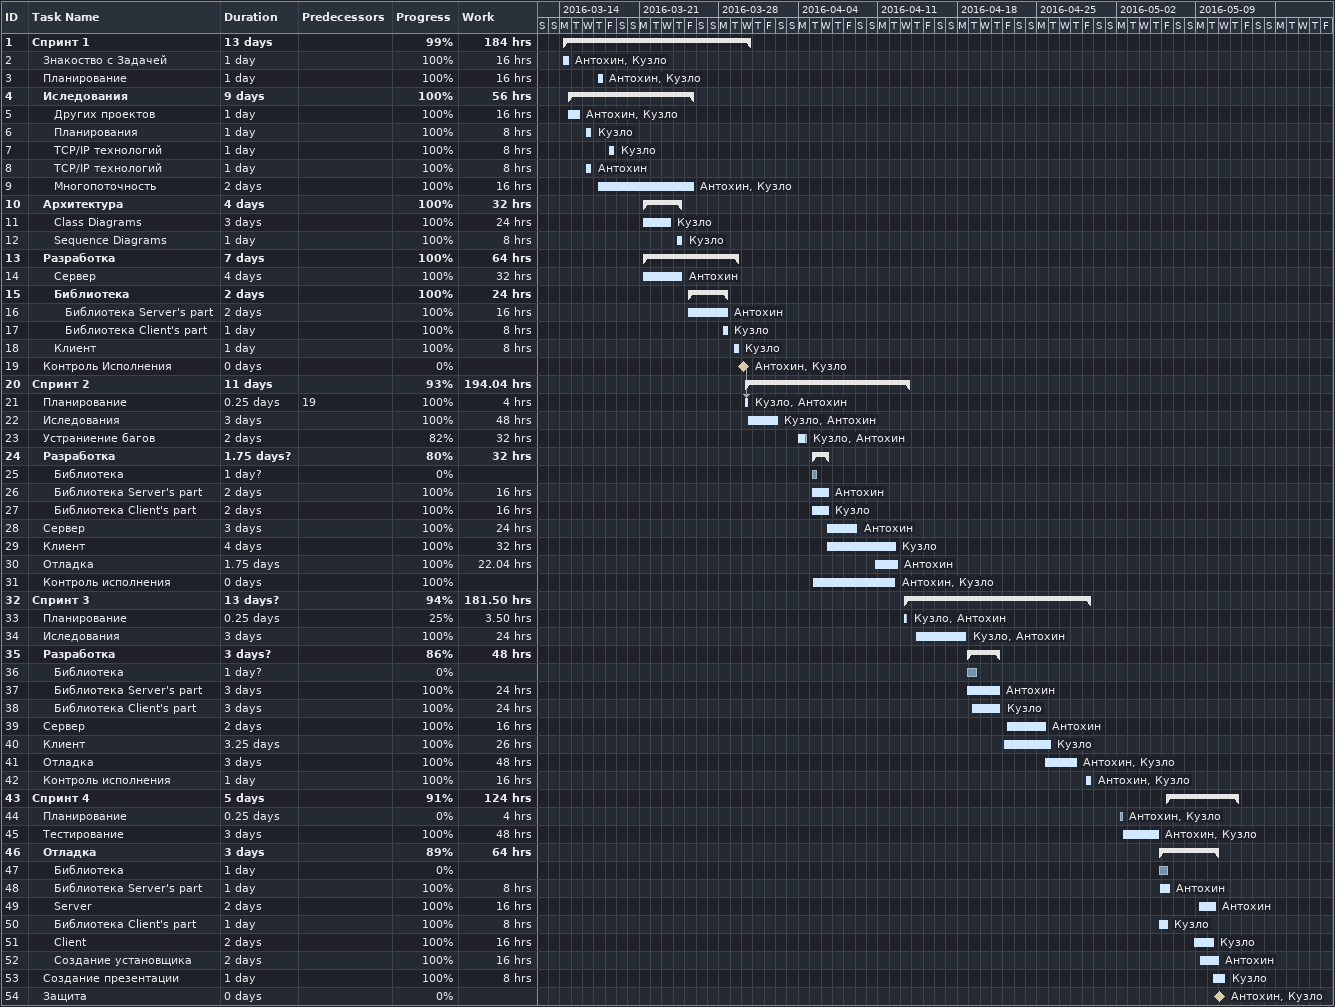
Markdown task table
| ID | Level | Task | Duration | Start | Finish | Predecessors | Resources | % complete | Work (h) |
|---|---|---|---|---|---|---|---|---|---|
| 1 | 1 | **Спринт 1** | 13d | 2016-03-14 | 2016-03-30 |  |  | 99 | 184 |
| 2 | 2 | Знакоство с Задачей | 1d | 2016-03-14 | 2016-03-14 |  | Антохин, Кузло | 100 | 16 |
| 3 | 2 | Планирование | 1d | 2016-03-17 | 2016-03-17 |  | Антохин, Кузло | 100 | 16 |
| 4 | 2 | **Иследования** | 9d | 2016-03-14 | 2016-03-25 |  |  | 100 | 56 |
| 5 | 3 | Других проектов | 1d | 2016-03-14 | 2016-03-15 |  | Антохин, Кузло | 100 | 16 |
| 6 | 3 | Планирования | 1d | 2016-03-16 | 2016-03-16 |  | Кузло | 100 | 8 |
| 7 | 3 | TCP/IP технологий | 1d | 2016-03-18 | 2016-03-18 |  | Кузло | 100 | 8 |
| 8 | 3 | TCP/IP технологий | 1d | 2016-03-16 | 2016-03-16 |  | Антохин | 100 | 8 |
| 9 | 3 | Многопоточность | 2d | 2016-03-17 | 2016-03-25 |  | Антохин, Кузло | 100 | 16 |
| 10 | 2 | **Архитектура** | 4d | 2016-03-21 | 2016-03-24 |  |  | 100 | 32 |
| 11 | 3 | Class Diagrams | 3d | 2016-03-21 | 2016-03-23 |  | Кузло | 100 | 24 |
| 12 | 3 | Sequence Diagrams | 1d | 2016-03-24 | 2016-03-24 |  | Кузло | 100 | 8 |
| 13 | 2 | **Разработка** | 7d | 2016-03-21 | 2016-03-29 |  |  | 100 | 64 |
| 14 | 3 | Сервер | 4d | 2016-03-21 | 2016-03-24 |  | Антохин | 100 | 32 |
| 15 | 3 | **Библиотека** | 2d | 2016-03-25 | 2016-03-28 |  |  | 100 | 24 |
| 16 | 4 | Библиотека Server's part | 2d | 2016-03-25 | 2016-03-28 |  | Антохин | 100 | 16 |
| 17 | 4 | Библиотека Client's part | 1d | 2016-03-28 | 2016-03-28 |  | Кузло | 100 | 8 |
| 18 | 3 | Клиент | 1d | 2016-03-29 | 2016-03-29 |  | Кузло | 100 | 8 |
| 19 | 2 | Контроль Исполнения | 0d | 2016-03-30 | 2016-03-30 |  | Антохин, Кузло | 0 |  |
| 20 | 1 | **Спринт 2** | 11d | 2016-03-30 | 2016-04-13 |  |  | 93 | 194.04 |
| 21 | 2 | Планирование | 0.25d | 2016-03-30 | 2016-03-30 | 19 | Кузло, Антохин | 100 | 4 |
| 22 | 2 | Иследования | 3d | 2016-03-30 | 2016-04-02 |  | Кузло, Антохин | 100 | 48 |
| 23 | 2 | Устраниение багов | 2d | 2016-04-04 | 2016-04-04 |  | Кузло, Антохин | 82 | 32 |
| 24 | 2 | **Разработка** | 1.75d? | 2016-04-05 | 2016-04-06 |  |  | 80 | 32 |
| 25 | 3 | Библиотека | 1d? | 2016-04-05 | 2016-04-05 |  |  | 0 |  |
| 26 | 3 | Библиотека Server's part | 2d | 2016-04-05 | 2016-04-06 |  | Антохин | 100 | 16 |
| 27 | 3 | Библиотека Client's part | 2d | 2016-04-05 | 2016-04-06 |  | Кузло | 100 | 16 |
| 28 | 2 | Сервер | 3d | 2016-04-06 | 2016-04-09 |  | Антохин | 100 | 24 |
| 29 | 2 | Клиент | 4d | 2016-04-06 | 2016-04-12 |  | Кузло | 100 | 32 |
| 30 | 2 | Отладка | 1.75d | 2016-04-10 | 2016-04-12 |  | Антохин | 100 | 22.04 |
| 31 | 2 | Контроль исполнения | 0d | 2016-04-05 | 2016-04-12 |  | Антохин, Кузло | 100 |  |
| 32 | 1 | **Спринт 3** | 13d? | 2016-04-13 | 2016-04-29 |  |  | 94 | 181.50 |
| 33 | 2 | Планирование | 0.25d | 2016-04-13 | 2016-04-13 |  | Кузло, Антохин | 25 | 3.50 |
| 34 | 2 | Иследования | 3d | 2016-04-14 | 2016-04-18 |  | Кузло, Антохин | 100 | 24 |
| 35 | 2 | **Разработка** | 3d? | 2016-04-18 | 2016-04-21 |  |  | 86 | 48 |
| 36 | 3 | Библиотека | 1d? | 2016-04-18 | 2016-04-19 |  |  | 0 |  |
| 37 | 3 | Библиотека Server's part | 3d | 2016-04-18 | 2016-04-21 |  | Антохин | 100 | 24 |
| 38 | 3 | Библиотека Client's part | 3d | 2016-04-19 | 2016-04-21 |  | Кузло | 100 | 24 |
| 39 | 2 | Сервер | 2d | 2016-04-22 | 2016-04-25 |  | Антохин | 100 | 16 |
| 40 | 2 | Клиент | 3.25d | 2016-04-22 | 2016-04-26 |  | Кузло | 100 | 26 |
| 41 | 2 | Отладка | 3d | 2016-04-25 | 2016-04-28 |  | Антохин, Кузло | 100 | 48 |
| 42 | 2 | Контроль исполнения | 1d | 2016-04-29 | 2016-04-29 |  | Антохин, Кузло | 100 | 16 |
| 43 | 1 | **Спринт 4** | 5d | 2016-05-06 | 2016-05-12 |  |  | 91 | 124 |
| 44 | 2 | Планирование | 0.25d | 2016-05-02 | 2016-05-02 |  | Антохин, Кузло | 0 | 4 |
| 45 | 2 | Тестирование | 3d | 2016-05-02 | 2016-05-05 |  | Антохин, Кузло | 100 | 48 |
| 46 | 2 | **Отладка** | 3d | 2016-05-05 | 2016-05-10 |  |  | 89 | 64 |
| 47 | 3 | Библиотека | 1d | 2016-05-05 | 2016-05-06 |  |  | 0 |  |
| 48 | 3 | Библиотека Server's part | 1d | 2016-05-05 | 2016-05-06 |  | Антохин | 100 | 8 |
| 49 | 3 | Server | 2d | 2016-05-09 | 2016-05-10 |  | Антохин | 100 | 16 |
| 50 | 3 | Библиотека Client's part | 1d | 2016-05-05 | 2016-05-06 |  | Кузло | 100 | 8 |
| 51 | 3 | Client | 2d | 2016-05-08 | 2016-05-10 |  | Кузло | 100 | 16 |
| 52 | 3 | Создание установщика | 2d | 2016-05-09 | 2016-05-10 |  | Антохин | 100 | 16 |
| 53 | 2 | Создание презентации | 1d | 2016-05-10 | 2016-05-11 |  | Кузло | 100 | 8 |
| 54 | 2 | Защита | 0d | 2016-05-11 | 2016-05-11 |  | Антохин, Кузло | 0 |  |
